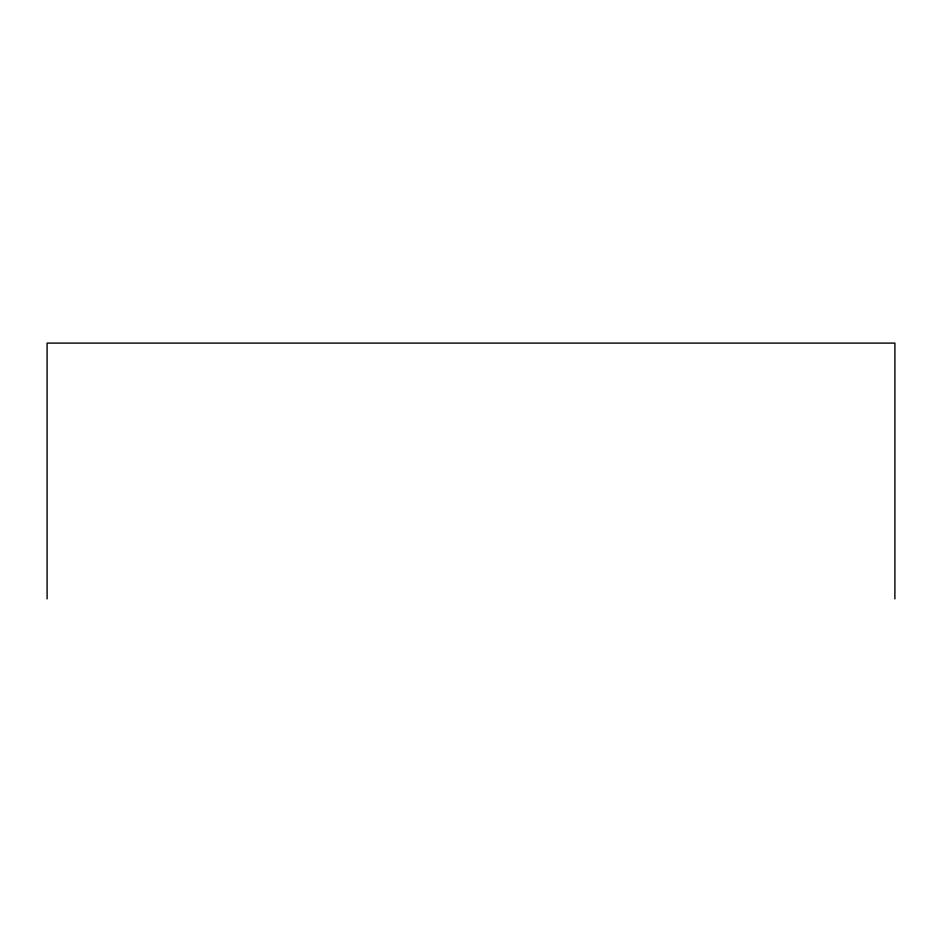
<?xml version="1.0" encoding="UTF-8"?>
<svg xmlns="http://www.w3.org/2000/svg" width="942" height="942" viewBox="0 0 942 942"><rect width="100%" height="100%" fill="white"/><g stroke="black" fill="none" stroke-linecap="round" stroke-linejoin="round"><path stroke-width="1.41" d="M894.9 598.9L894.9 343.1L47.1 343.1L47.1 598.9"/></g></svg>
